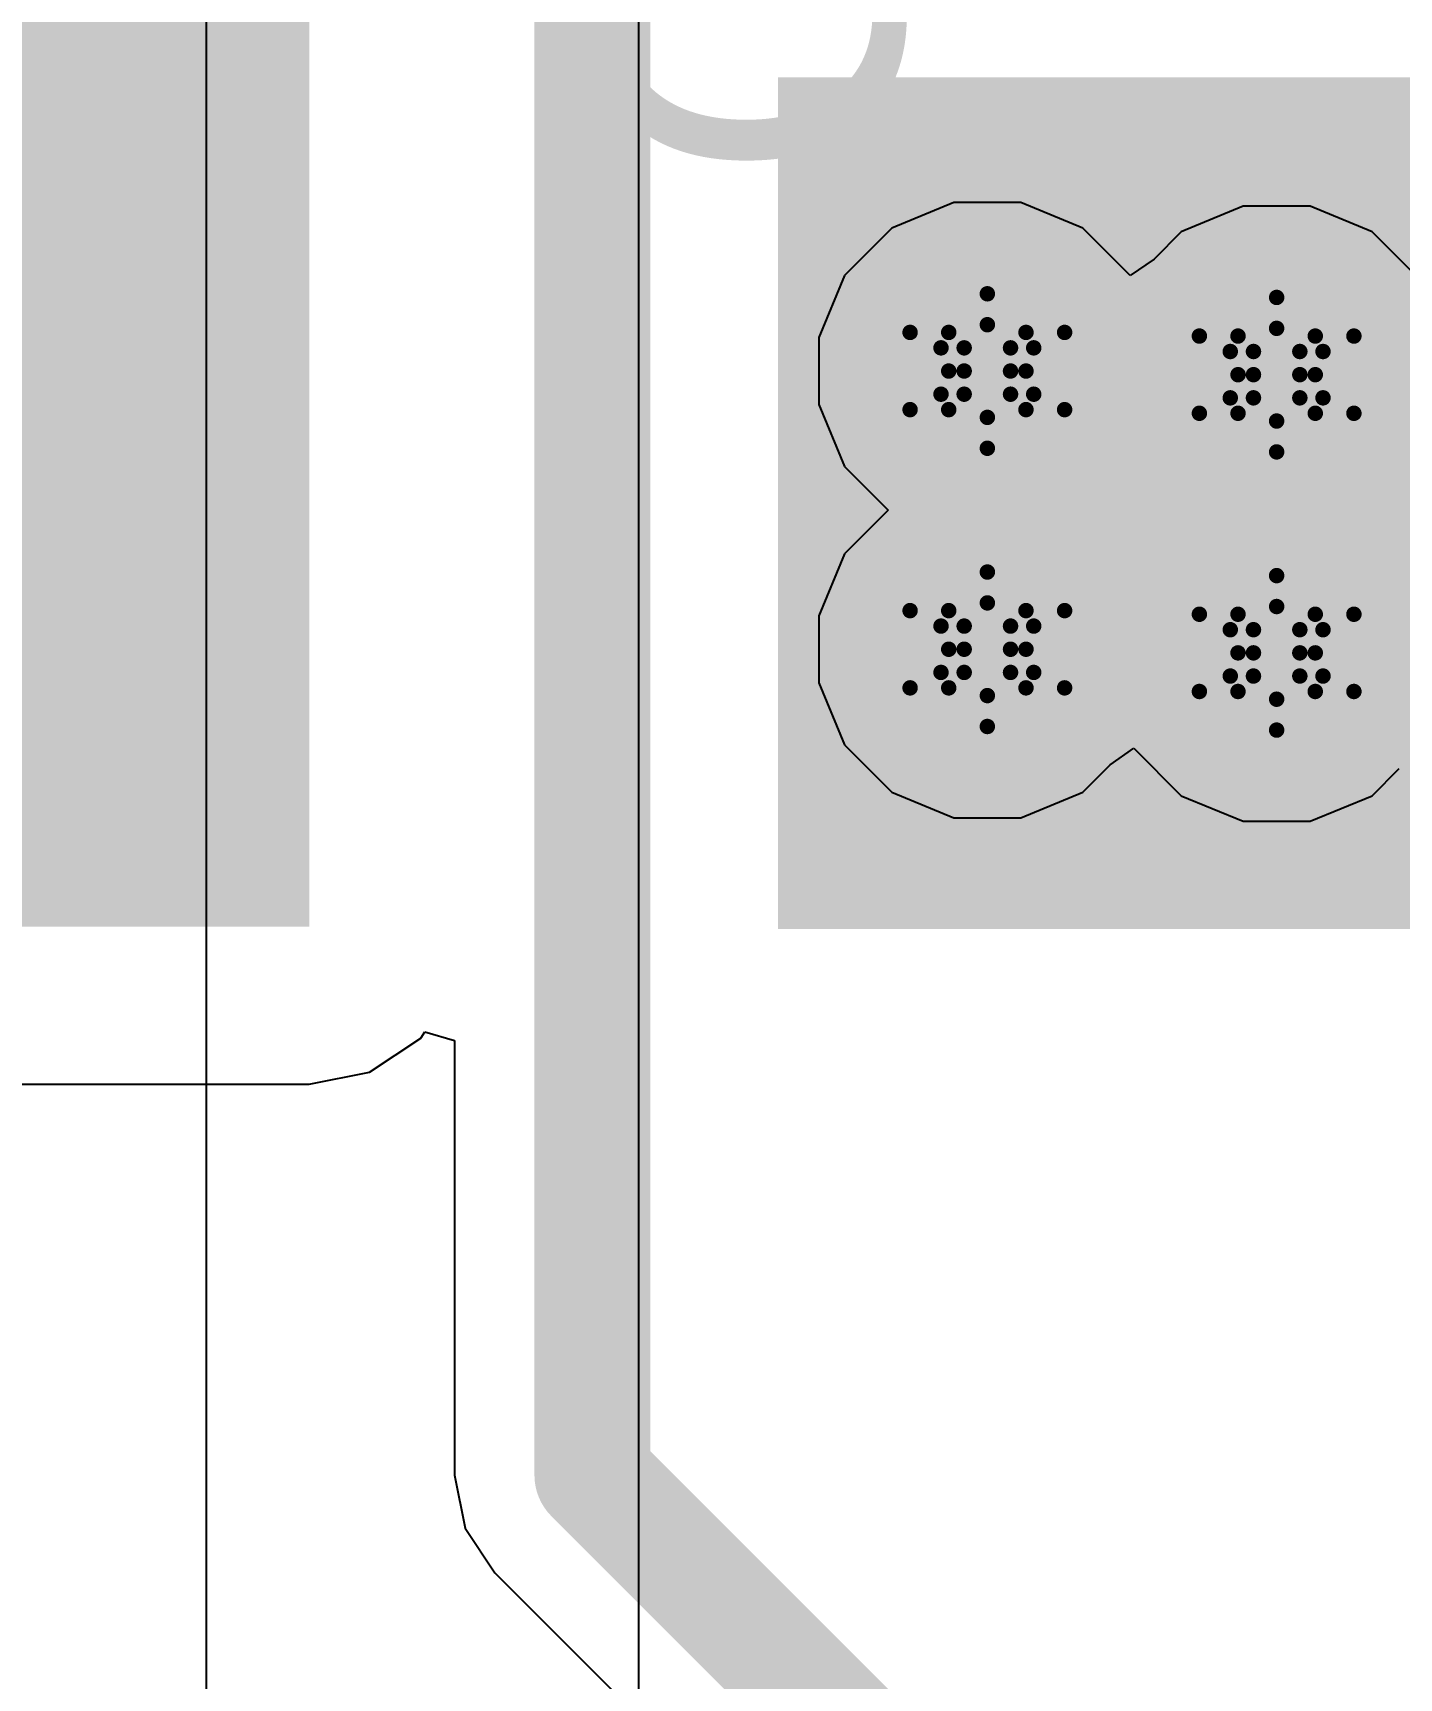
# Model space of a CAD drawing. Header units: inches. Extents: x -5 to 5328, y -4 to 5281.
# Drawn here: x 73.25 to 77.74, y 41.77 to 47.18 of the extents above; entities that cross this region are included whole.
import ezdxf

# ---------------------------------------------------------------- set-up
doc = ezdxf.new("R2010")
doc.units = ezdxf.units.IN
for name, color, linetype in [('Bottom Layer', 5, 'Continuous'), ('Bottom Solder', 6, 'Continuous'), ('Drill Drawing', 1, 'Continuous'), ('Layer 1', 16, 'Continuous'), ('Layer 2', 76, 'Continuous'), ('Top Layer', 1, 'Continuous'), ('Top Overlay', 2, 'Continuous'), ('Top Solder', 216, 'Continuous'), ('Via Holes', 16, 'Continuous')]:
    doc.layers.add(name, color=color, linetype=linetype)
doc.styles.add('Arial', font='', dxfattribs={"height": 0.2})
doc.styles.get('Arial').set_extended_font_data('Arial')

# ---------------------------------------------------------------- blocks, each defined once
blk = doc.blocks.new('MWSA1206S_6R8MT_119')
at = {"layer": 'Top Overlay'}
for points in [[(6.69, 6.28, 0.254, 0.254, 0), (-6.71, 6.28, 0.254, 0.254, 0)], [(-6.71, 6.25, 0.254, 0.254, 0), (-6.71, 3.2311, 0.254, 0.254, 0)]]:
    blk.add_lwpolyline(points, format="xyseb", dxfattribs=at)
for points in [[(-6.7735, 6.28, 0.127, 0.127, 1), (-6.6465, 6.28, 0.127, 0.127, 1)], [(-6.7735, 6.25, 0.127, 0.127, 1), (-6.6465, 6.25, 0.127, 0.127, 1)]]:
    blk.add_lwpolyline(points, format="xyseb", close=True, dxfattribs=at)

msp = doc.modelspace()

# ---------------------------------------------------------------- hatches: boundary and pattern name
at = {"layer": 'Bottom Layer'}
h = msp.add_hatch(color=5, dxfattribs=at)
edge = h.paths.add_edge_path()
edge.add_arc((76.3882, 46.0653), 0.3, 0, 360)
h = msp.add_hatch(color=5, dxfattribs=at)
edge = h.paths.add_edge_path()
edge.add_arc((77.3392, 46.0533), 0.3, 0, 360)
h = msp.add_hatch(color=5, dxfattribs=at)
edge = h.paths.add_edge_path()
edge.add_arc((76.3882, 45.1503), 0.3, 0, 360)
h = msp.add_hatch(color=5, dxfattribs=at)
edge = h.paths.add_edge_path()
edge.add_arc((77.3392, 45.1384), 0.3, 0, 360)
at = {"layer": 'Bottom Solder'}
h = msp.add_hatch(color=6, dxfattribs=at)
edge = h.paths.add_edge_path()
edge.add_arc((76.3882, 46.0653), 0.4016, 0, 360)
h = msp.add_hatch(color=6, dxfattribs=at)
edge = h.paths.add_edge_path()
edge.add_arc((77.3392, 46.0533), 0.4016, 0, 360)
h = msp.add_hatch(color=6, dxfattribs=at)
edge = h.paths.add_edge_path()
edge.add_arc((76.3882, 45.1503), 0.4016, 0, 360)
h = msp.add_hatch(color=6, dxfattribs=at)
edge = h.paths.add_edge_path()
edge.add_arc((77.3392, 45.1384), 0.4016, 0, 360)
at = {"layer": 'Layer 1'}
h = msp.add_hatch(color=16, dxfattribs=at)
edge = h.paths.add_edge_path()
edge.add_arc((76.3882, 46.0653), 0.3, 0, 360)
h = msp.add_hatch(color=16, dxfattribs=at)
edge = h.paths.add_edge_path()
edge.add_arc((77.3392, 46.0533), 0.3, 0, 360)
h = msp.add_hatch(color=16, dxfattribs=at)
edge = h.paths.add_edge_path()
edge.add_arc((76.3882, 45.1503), 0.3, 0, 360)
h = msp.add_hatch(color=16, dxfattribs=at)
edge = h.paths.add_edge_path()
edge.add_arc((77.3392, 45.1384), 0.3, 0, 360)
at = {"layer": 'Layer 2'}
h = msp.add_hatch(color=76, dxfattribs=at)
edge = h.paths.add_edge_path()
edge.add_arc((76.3882, 46.0653), 0.3, 0, 360)
h = msp.add_hatch(color=76, dxfattribs=at)
edge = h.paths.add_edge_path()
edge.add_arc((77.3392, 46.0533), 0.3, 0, 360)
h = msp.add_hatch(color=76, dxfattribs=at)
edge = h.paths.add_edge_path()
edge.add_arc((76.3882, 45.1503), 0.3, 0, 360)
h = msp.add_hatch(color=76, dxfattribs=at)
edge = h.paths.add_edge_path()
edge.add_arc((77.3392, 45.1384), 0.3, 0, 360)
at = {"layer": 'Top Layer'}
for points in [[(70.2893, 44.2378), (74.1591, 44.2378), (74.1591, 57.5456), (70.2893, 57.5456)], [(75.6995, 44.2302), (86.5822, 44.2302), (86.5822, 47.0314), (75.6995, 47.0314)]]:
    msp.add_hatch(color=1, dxfattribs=at).paths.add_polyline_path(points)
h = msp.add_hatch(color=1, dxfattribs=at)
edge = h.paths.add_edge_path()
edge.add_arc((76.3882, 46.0653), 0.3, 0, 360)
h = msp.add_hatch(color=1, dxfattribs=at)
edge = h.paths.add_edge_path()
edge.add_arc((77.3392, 46.0533), 0.3, 0, 360)
h = msp.add_hatch(color=1, dxfattribs=at)
edge = h.paths.add_edge_path()
edge.add_arc((76.3882, 45.1503), 0.3, 0, 360)
h = msp.add_hatch(color=1, dxfattribs=at)
edge = h.paths.add_edge_path()
edge.add_arc((77.3392, 45.1384), 0.3, 0, 360)
at = {"layer": 'Top Solder'}
h = msp.add_hatch(color=216, dxfattribs=at)
edge = h.paths.add_edge_path()
edge.add_arc((76.3882, 46.0653), 0.4016, 0, 360)
h = msp.add_hatch(color=216, dxfattribs=at)
edge = h.paths.add_edge_path()
edge.add_arc((77.3392, 46.0533), 0.4016, 0, 360)
h = msp.add_hatch(color=216, dxfattribs=at)
edge = h.paths.add_edge_path()
edge.add_arc((76.3882, 45.1503), 0.4016, 0, 360)
h = msp.add_hatch(color=216, dxfattribs=at)
edge = h.paths.add_edge_path()
edge.add_arc((77.3392, 45.1384), 0.4016, 0, 360)
at = {"layer": 'Via Holes'}
h = msp.add_hatch(color=7, dxfattribs=at)
edge = h.paths.add_edge_path()
edge.add_arc((76.3882, 46.0653), 0.15, 0, 360)
h = msp.add_hatch(color=7, dxfattribs=at)
edge = h.paths.add_edge_path()
edge.add_arc((77.3392, 46.0533), 0.15, 0, 360)
h = msp.add_hatch(color=7, dxfattribs=at)
edge = h.paths.add_edge_path()
edge.add_arc((76.3882, 45.1503), 0.15, 0, 360)
h = msp.add_hatch(color=7, dxfattribs=at)
edge = h.paths.add_edge_path()
edge.add_arc((77.3392, 45.1384), 0.15, 0, 360)

# ---------------------------------------------------------------- linework, layer by layer
at = {"layer": 'Bottom Layer'}
for p, q in [((76.278, 46.6193), (76.0744, 46.5349)), ((76.4984, 46.6193), (76.278, 46.6193)), ((76.702, 46.5349), (76.4984, 46.6193)), ((77.229, 46.6073), (77.0254, 46.523)), ((77.4494, 46.6073), (77.229, 46.6073)), ((77.6531, 46.523), (77.4494, 46.6073)), ((76.0744, 46.5349), (75.9185, 46.3791)), ((76.8579, 46.3791), (76.702, 46.5349)), ((77.0254, 46.523), (76.9361, 46.4336)), ((77.8089, 46.3672), (77.6531, 46.523)), ((76.9361, 46.4336), (76.8579, 46.3791)), ((75.9185, 46.3791), (75.8342, 46.1755)), ((75.8342, 46.1755), (75.8342, 45.9551)), ((75.8342, 45.9551), (75.9185, 45.7515)), ((75.9185, 45.7515), (76.0622, 45.6078)), ((76.0622, 45.6078), (75.9185, 45.4641)), ((75.9185, 45.4641), (75.8342, 45.2605)), ((75.8342, 45.2605), (75.8342, 45.0401)), ((75.8342, 45.0401), (75.9185, 44.8365)), ((75.9185, 44.8365), (76.0744, 44.6806)), ((76.7914, 44.77), (76.8696, 44.8245)), ((76.8696, 44.8245), (77.0254, 44.6687)), ((76.702, 44.6806), (76.7914, 44.77)), ((77.6531, 44.6687), (77.7424, 44.7581)), ((76.0744, 44.6806), (76.278, 44.5963)), ((76.4984, 44.5963), (76.702, 44.6806)), ((77.0254, 44.6687), (77.229, 44.5844)), ((77.4494, 44.5844), (77.6531, 44.6687)), ((76.278, 44.5963), (76.4984, 44.5963)), ((77.229, 44.5844), (77.4494, 44.5844))]:
    msp.add_line(p, q, dxfattribs=at)
at = {"layer": 'Drill Drawing'}
for points in [[(76.2612, 46.1923, 0.0508, 0.0508, 0), (76.3882, 46.3193, 0.0508, 0.0508, 0)], [(76.3882, 46.3193, 0.0508, 0.0508, 0), (76.5152, 46.1923, 0.0508, 0.0508, 0)], [(77.2122, 46.1803, 0.0508, 0.0508, 0), (77.3392, 46.3073, 0.0508, 0.0508, 0)], [(77.3392, 46.3073, 0.0508, 0.0508, 0), (77.4662, 46.1803, 0.0508, 0.0508, 0)], [(76.1342, 46.1923, 0.0508, 0.0508, 0), (76.2612, 46.0653, 0.0508, 0.0508, 0)], [(76.1342, 46.1923, 0.0508, 0.0508, 0), (76.2612, 46.1923, 0.0508, 0.0508, 0)], [(76.312, 46.1415, 0.0508, 0.0508, 0), (76.3882, 46.2177, 0.0508, 0.0508, 0)], [(76.3882, 46.2177, 0.0508, 0.0508, 0), (76.4644, 46.1415, 0.0508, 0.0508, 0)], [(76.5152, 46.1923, 0.0508, 0.0508, 0), (76.6422, 46.1923, 0.0508, 0.0508, 0)], [(76.5152, 46.0653, 0.0508, 0.0508, 0), (76.6422, 46.1923, 0.0508, 0.0508, 0)], [(77.263, 46.1295, 0.0508, 0.0508, 0), (77.3392, 46.2057, 0.0508, 0.0508, 0)], [(77.3392, 46.2057, 0.0508, 0.0508, 0), (77.4154, 46.1295, 0.0508, 0.0508, 0)], [(76.2358, 46.1415, 0.0508, 0.0508, 0), (76.312, 46.0653, 0.0508, 0.0508, 0)], [(76.2358, 46.1415, 0.0508, 0.0508, 0), (76.312, 46.1415, 0.0508, 0.0508, 0)], [(76.4644, 46.1415, 0.0508, 0.0508, 0), (76.5406, 46.1415, 0.0508, 0.0508, 0)], [(76.4644, 46.0653, 0.0508, 0.0508, 0), (76.5406, 46.1415, 0.0508, 0.0508, 0)], [(77.0852, 46.1803, 0.0508, 0.0508, 0), (77.2122, 46.0533, 0.0508, 0.0508, 0)], [(77.0852, 46.1803, 0.0508, 0.0508, 0), (77.2122, 46.1803, 0.0508, 0.0508, 0)], [(77.1868, 46.1295, 0.0508, 0.0508, 0), (77.263, 46.0533, 0.0508, 0.0508, 0)], [(77.1868, 46.1295, 0.0508, 0.0508, 0), (77.263, 46.1295, 0.0508, 0.0508, 0)], [(77.4154, 46.1295, 0.0508, 0.0508, 0), (77.4916, 46.1295, 0.0508, 0.0508, 0)], [(77.4154, 46.0533, 0.0508, 0.0508, 0), (77.4916, 46.1295, 0.0508, 0.0508, 0)], [(77.4662, 46.1803, 0.0508, 0.0508, 0), (77.5932, 46.1803, 0.0508, 0.0508, 0)], [(77.4662, 46.0533, 0.0508, 0.0508, 0), (77.5932, 46.1803, 0.0508, 0.0508, 0)], [(76.1342, 45.9383, 0.0508, 0.0508, 0), (76.2612, 46.0653, 0.0508, 0.0508, 0)], [(76.2358, 45.9891, 0.0508, 0.0508, 0), (76.312, 46.0653, 0.0508, 0.0508, 0)], [(76.4644, 46.0653, 0.0508, 0.0508, 0), (76.5406, 45.9891, 0.0508, 0.0508, 0)], [(76.5152, 46.0653, 0.0508, 0.0508, 0), (76.6422, 45.9383, 0.0508, 0.0508, 0)], [(77.0852, 45.9263, 0.0508, 0.0508, 0), (77.2122, 46.0533, 0.0508, 0.0508, 0)], [(77.1868, 45.9771, 0.0508, 0.0508, 0), (77.263, 46.0533, 0.0508, 0.0508, 0)], [(77.4154, 46.0533, 0.0508, 0.0508, 0), (77.4916, 45.9771, 0.0508, 0.0508, 0)], [(77.4662, 46.0533, 0.0508, 0.0508, 0), (77.5932, 45.9263, 0.0508, 0.0508, 0)], [(76.2358, 45.9891, 0.0508, 0.0508, 0), (76.312, 45.9891, 0.0508, 0.0508, 0)], [(76.312, 45.9891, 0.0508, 0.0508, 0), (76.3882, 45.9129, 0.0508, 0.0508, 0)], [(76.3882, 45.9129, 0.0508, 0.0508, 0), (76.4644, 45.9891, 0.0508, 0.0508, 0)], [(76.4644, 45.9891, 0.0508, 0.0508, 0), (76.5406, 45.9891, 0.0508, 0.0508, 0)], [(77.1868, 45.9771, 0.0508, 0.0508, 0), (77.263, 45.9771, 0.0508, 0.0508, 0)], [(77.263, 45.9771, 0.0508, 0.0508, 0), (77.3392, 45.9009, 0.0508, 0.0508, 0)], [(77.3392, 45.9009, 0.0508, 0.0508, 0), (77.4154, 45.9771, 0.0508, 0.0508, 0)], [(77.4154, 45.9771, 0.0508, 0.0508, 0), (77.4916, 45.9771, 0.0508, 0.0508, 0)], [(76.1342, 45.9383, 0.0508, 0.0508, 0), (76.2612, 45.9383, 0.0508, 0.0508, 0)], [(76.2612, 45.9383, 0.0508, 0.0508, 0), (76.3882, 45.8113, 0.0508, 0.0508, 0)], [(76.3882, 45.8113, 0.0508, 0.0508, 0), (76.5152, 45.9383, 0.0508, 0.0508, 0)], [(76.5152, 45.9383, 0.0508, 0.0508, 0), (76.6422, 45.9383, 0.0508, 0.0508, 0)], [(77.0852, 45.9263, 0.0508, 0.0508, 0), (77.2122, 45.9263, 0.0508, 0.0508, 0)], [(77.2122, 45.9263, 0.0508, 0.0508, 0), (77.3392, 45.7993, 0.0508, 0.0508, 0)], [(77.3392, 45.7993, 0.0508, 0.0508, 0), (77.4662, 45.9263, 0.0508, 0.0508, 0)], [(77.4662, 45.9263, 0.0508, 0.0508, 0), (77.5932, 45.9263, 0.0508, 0.0508, 0)], [(76.2612, 45.2773, 0.0508, 0.0508, 0), (76.3882, 45.4043, 0.0508, 0.0508, 0)], [(76.3882, 45.4043, 0.0508, 0.0508, 0), (76.5152, 45.2773, 0.0508, 0.0508, 0)], [(77.2122, 45.2654, 0.0508, 0.0508, 0), (77.3392, 45.3924, 0.0508, 0.0508, 0)], [(77.3392, 45.3924, 0.0508, 0.0508, 0), (77.4662, 45.2654, 0.0508, 0.0508, 0)], [(76.1342, 45.2773, 0.0508, 0.0508, 0), (76.2612, 45.1503, 0.0508, 0.0508, 0)], [(76.1342, 45.2773, 0.0508, 0.0508, 0), (76.2612, 45.2773, 0.0508, 0.0508, 0)], [(76.312, 45.2265, 0.0508, 0.0508, 0), (76.3882, 45.3027, 0.0508, 0.0508, 0)], [(76.3882, 45.3027, 0.0508, 0.0508, 0), (76.4644, 45.2265, 0.0508, 0.0508, 0)], [(76.5152, 45.2773, 0.0508, 0.0508, 0), (76.6422, 45.2773, 0.0508, 0.0508, 0)], [(76.5152, 45.1503, 0.0508, 0.0508, 0), (76.6422, 45.2773, 0.0508, 0.0508, 0)], [(77.0852, 45.2654, 0.0508, 0.0508, 0), (77.2122, 45.1384, 0.0508, 0.0508, 0)], [(77.0852, 45.2654, 0.0508, 0.0508, 0), (77.2122, 45.2654, 0.0508, 0.0508, 0)], [(77.263, 45.2146, 0.0508, 0.0508, 0), (77.3392, 45.2908, 0.0508, 0.0508, 0)], [(77.3392, 45.2908, 0.0508, 0.0508, 0), (77.4154, 45.2146, 0.0508, 0.0508, 0)], [(77.4662, 45.2654, 0.0508, 0.0508, 0), (77.5932, 45.2654, 0.0508, 0.0508, 0)], [(77.4662, 45.1384, 0.0508, 0.0508, 0), (77.5932, 45.2654, 0.0508, 0.0508, 0)], [(76.2358, 45.2265, 0.0508, 0.0508, 0), (76.312, 45.1503, 0.0508, 0.0508, 0)], [(76.2358, 45.2265, 0.0508, 0.0508, 0), (76.312, 45.2265, 0.0508, 0.0508, 0)], [(76.4644, 45.2265, 0.0508, 0.0508, 0), (76.5406, 45.2265, 0.0508, 0.0508, 0)], [(76.4644, 45.1503, 0.0508, 0.0508, 0), (76.5406, 45.2265, 0.0508, 0.0508, 0)], [(77.1868, 45.2146, 0.0508, 0.0508, 0), (77.263, 45.1384, 0.0508, 0.0508, 0)], [(77.1868, 45.2146, 0.0508, 0.0508, 0), (77.263, 45.2146, 0.0508, 0.0508, 0)], [(77.4154, 45.2146, 0.0508, 0.0508, 0), (77.4916, 45.2146, 0.0508, 0.0508, 0)], [(77.4154, 45.1384, 0.0508, 0.0508, 0), (77.4916, 45.2146, 0.0508, 0.0508, 0)], [(76.1342, 45.0233, 0.0508, 0.0508, 0), (76.2612, 45.1503, 0.0508, 0.0508, 0)], [(76.2358, 45.0741, 0.0508, 0.0508, 0), (76.312, 45.1503, 0.0508, 0.0508, 0)], [(76.4644, 45.1503, 0.0508, 0.0508, 0), (76.5406, 45.0741, 0.0508, 0.0508, 0)], [(76.5152, 45.1503, 0.0508, 0.0508, 0), (76.6422, 45.0233, 0.0508, 0.0508, 0)], [(77.0852, 45.0114, 0.0508, 0.0508, 0), (77.2122, 45.1384, 0.0508, 0.0508, 0)], [(77.1868, 45.0622, 0.0508, 0.0508, 0), (77.263, 45.1384, 0.0508, 0.0508, 0)], [(77.4154, 45.1384, 0.0508, 0.0508, 0), (77.4916, 45.0622, 0.0508, 0.0508, 0)], [(77.4662, 45.1384, 0.0508, 0.0508, 0), (77.5932, 45.0114, 0.0508, 0.0508, 0)], [(76.2358, 45.0741, 0.0508, 0.0508, 0), (76.312, 45.0741, 0.0508, 0.0508, 0)], [(76.312, 45.0741, 0.0508, 0.0508, 0), (76.3882, 44.9979, 0.0508, 0.0508, 0)], [(76.3882, 44.9979, 0.0508, 0.0508, 0), (76.4644, 45.0741, 0.0508, 0.0508, 0)], [(76.4644, 45.0741, 0.0508, 0.0508, 0), (76.5406, 45.0741, 0.0508, 0.0508, 0)], [(77.1868, 45.0622, 0.0508, 0.0508, 0), (77.263, 45.0622, 0.0508, 0.0508, 0)], [(77.263, 45.0622, 0.0508, 0.0508, 0), (77.3392, 44.986, 0.0508, 0.0508, 0)], [(77.3392, 44.986, 0.0508, 0.0508, 0), (77.4154, 45.0622, 0.0508, 0.0508, 0)], [(77.4154, 45.0622, 0.0508, 0.0508, 0), (77.4916, 45.0622, 0.0508, 0.0508, 0)], [(76.1342, 45.0233, 0.0508, 0.0508, 0), (76.2612, 45.0233, 0.0508, 0.0508, 0)], [(76.2612, 45.0233, 0.0508, 0.0508, 0), (76.3882, 44.8963, 0.0508, 0.0508, 0)], [(76.3882, 44.8963, 0.0508, 0.0508, 0), (76.5152, 45.0233, 0.0508, 0.0508, 0)], [(76.5152, 45.0233, 0.0508, 0.0508, 0), (76.6422, 45.0233, 0.0508, 0.0508, 0)], [(77.0852, 45.0114, 0.0508, 0.0508, 0), (77.2122, 45.0114, 0.0508, 0.0508, 0)], [(77.2122, 45.0114, 0.0508, 0.0508, 0), (77.3392, 44.8844, 0.0508, 0.0508, 0)], [(77.3392, 44.8844, 0.0508, 0.0508, 0), (77.4662, 45.0114, 0.0508, 0.0508, 0)], [(77.4662, 45.0114, 0.0508, 0.0508, 0), (77.5932, 45.0114, 0.0508, 0.0508, 0)]]:
    msp.add_lwpolyline(points, format="xyseb", dxfattribs=at)
for points in [[(76.3755, 46.3193, 0.0254, 0.0254, 1), (76.4009, 46.3193, 0.0254, 0.0254, 1)], [(76.3755, 46.3193, 0.0254, 0.0254, 1), (76.4009, 46.3193, 0.0254, 0.0254, 1)], [(77.3265, 46.3073, 0.0254, 0.0254, 1), (77.3519, 46.3073, 0.0254, 0.0254, 1)], [(77.3265, 46.3073, 0.0254, 0.0254, 1), (77.3519, 46.3073, 0.0254, 0.0254, 1)], [(76.1215, 46.1923, 0.0254, 0.0254, 1), (76.1469, 46.1923, 0.0254, 0.0254, 1)], [(76.1215, 46.1923, 0.0254, 0.0254, 1), (76.1469, 46.1923, 0.0254, 0.0254, 1)], [(76.2485, 46.1923, 0.0254, 0.0254, 1), (76.2739, 46.1923, 0.0254, 0.0254, 1)], [(76.2485, 46.1923, 0.0254, 0.0254, 1), (76.2739, 46.1923, 0.0254, 0.0254, 1)], [(76.3755, 46.2177, 0.0254, 0.0254, 1), (76.4009, 46.2177, 0.0254, 0.0254, 1)], [(76.3755, 46.2177, 0.0254, 0.0254, 1), (76.4009, 46.2177, 0.0254, 0.0254, 1)], [(76.5025, 46.1923, 0.0254, 0.0254, 1), (76.5279, 46.1923, 0.0254, 0.0254, 1)], [(76.5025, 46.1923, 0.0254, 0.0254, 1), (76.5279, 46.1923, 0.0254, 0.0254, 1)], [(76.6295, 46.1923, 0.0254, 0.0254, 1), (76.6549, 46.1923, 0.0254, 0.0254, 1)], [(76.6295, 46.1923, 0.0254, 0.0254, 1), (76.6549, 46.1923, 0.0254, 0.0254, 1)], [(77.3265, 46.2057, 0.0254, 0.0254, 1), (77.3519, 46.2057, 0.0254, 0.0254, 1)], [(77.3265, 46.2057, 0.0254, 0.0254, 1), (77.3519, 46.2057, 0.0254, 0.0254, 1)], [(76.2231, 46.1415, 0.0254, 0.0254, 1), (76.2485, 46.1415, 0.0254, 0.0254, 1)], [(76.2231, 46.1415, 0.0254, 0.0254, 1), (76.2485, 46.1415, 0.0254, 0.0254, 1)], [(76.2993, 46.1415, 0.0254, 0.0254, 1), (76.3247, 46.1415, 0.0254, 0.0254, 1)], [(76.2993, 46.1415, 0.0254, 0.0254, 1), (76.3247, 46.1415, 0.0254, 0.0254, 1)], [(76.4517, 46.1415, 0.0254, 0.0254, 1), (76.4771, 46.1415, 0.0254, 0.0254, 1)], [(76.4517, 46.1415, 0.0254, 0.0254, 1), (76.4771, 46.1415, 0.0254, 0.0254, 1)], [(76.5279, 46.1415, 0.0254, 0.0254, 1), (76.5533, 46.1415, 0.0254, 0.0254, 1)], [(76.5279, 46.1415, 0.0254, 0.0254, 1), (76.5533, 46.1415, 0.0254, 0.0254, 1)], [(77.0725, 46.1803, 0.0254, 0.0254, 1), (77.0979, 46.1803, 0.0254, 0.0254, 1)], [(77.0725, 46.1803, 0.0254, 0.0254, 1), (77.0979, 46.1803, 0.0254, 0.0254, 1)], [(77.1741, 46.1295, 0.0254, 0.0254, 1), (77.1995, 46.1295, 0.0254, 0.0254, 1)], [(77.1741, 46.1295, 0.0254, 0.0254, 1), (77.1995, 46.1295, 0.0254, 0.0254, 1)], [(77.1995, 46.1803, 0.0254, 0.0254, 1), (77.2249, 46.1803, 0.0254, 0.0254, 1)], [(77.1995, 46.1803, 0.0254, 0.0254, 1), (77.2249, 46.1803, 0.0254, 0.0254, 1)], [(77.2503, 46.1295, 0.0254, 0.0254, 1), (77.2757, 46.1295, 0.0254, 0.0254, 1)], [(77.2503, 46.1295, 0.0254, 0.0254, 1), (77.2757, 46.1295, 0.0254, 0.0254, 1)], [(77.4027, 46.1295, 0.0254, 0.0254, 1), (77.4281, 46.1295, 0.0254, 0.0254, 1)], [(77.4027, 46.1295, 0.0254, 0.0254, 1), (77.4281, 46.1295, 0.0254, 0.0254, 1)], [(77.4535, 46.1803, 0.0254, 0.0254, 1), (77.4789, 46.1803, 0.0254, 0.0254, 1)], [(77.4535, 46.1803, 0.0254, 0.0254, 1), (77.4789, 46.1803, 0.0254, 0.0254, 1)], [(77.4789, 46.1295, 0.0254, 0.0254, 1), (77.5043, 46.1295, 0.0254, 0.0254, 1)], [(77.4789, 46.1295, 0.0254, 0.0254, 1), (77.5043, 46.1295, 0.0254, 0.0254, 1)], [(77.5805, 46.1803, 0.0254, 0.0254, 1), (77.6059, 46.1803, 0.0254, 0.0254, 1)], [(77.5805, 46.1803, 0.0254, 0.0254, 1), (77.6059, 46.1803, 0.0254, 0.0254, 1)], [(76.2485, 46.0653, 0.0254, 0.0254, 1), (76.2739, 46.0653, 0.0254, 0.0254, 1)], [(76.2485, 46.0653, 0.0254, 0.0254, 1), (76.2739, 46.0653, 0.0254, 0.0254, 1)], [(76.2993, 46.0653, 0.0254, 0.0254, 1), (76.3247, 46.0653, 0.0254, 0.0254, 1)], [(76.2993, 46.0653, 0.0254, 0.0254, 1), (76.3247, 46.0653, 0.0254, 0.0254, 1)], [(76.4517, 46.0653, 0.0254, 0.0254, 1), (76.4771, 46.0653, 0.0254, 0.0254, 1)], [(76.4517, 46.0653, 0.0254, 0.0254, 1), (76.4771, 46.0653, 0.0254, 0.0254, 1)], [(76.5025, 46.0653, 0.0254, 0.0254, 1), (76.5279, 46.0653, 0.0254, 0.0254, 1)], [(76.5025, 46.0653, 0.0254, 0.0254, 1), (76.5279, 46.0653, 0.0254, 0.0254, 1)], [(77.1995, 46.0533, 0.0254, 0.0254, 1), (77.2249, 46.0533, 0.0254, 0.0254, 1)], [(77.1995, 46.0533, 0.0254, 0.0254, 1), (77.2249, 46.0533, 0.0254, 0.0254, 1)], [(77.2503, 46.0533, 0.0254, 0.0254, 1), (77.2757, 46.0533, 0.0254, 0.0254, 1)], [(77.2503, 46.0533, 0.0254, 0.0254, 1), (77.2757, 46.0533, 0.0254, 0.0254, 1)], [(77.4027, 46.0533, 0.0254, 0.0254, 1), (77.4281, 46.0533, 0.0254, 0.0254, 1)], [(77.4027, 46.0533, 0.0254, 0.0254, 1), (77.4281, 46.0533, 0.0254, 0.0254, 1)], [(77.4535, 46.0533, 0.0254, 0.0254, 1), (77.4789, 46.0533, 0.0254, 0.0254, 1)], [(77.4535, 46.0533, 0.0254, 0.0254, 1), (77.4789, 46.0533, 0.0254, 0.0254, 1)], [(76.2231, 45.9891, 0.0254, 0.0254, 1), (76.2485, 45.9891, 0.0254, 0.0254, 1)], [(76.2231, 45.9891, 0.0254, 0.0254, 1), (76.2485, 45.9891, 0.0254, 0.0254, 1)], [(76.2993, 45.9891, 0.0254, 0.0254, 1), (76.3247, 45.9891, 0.0254, 0.0254, 1)], [(76.2993, 45.9891, 0.0254, 0.0254, 1), (76.3247, 45.9891, 0.0254, 0.0254, 1)], [(76.4517, 45.9891, 0.0254, 0.0254, 1), (76.4771, 45.9891, 0.0254, 0.0254, 1)], [(76.4517, 45.9891, 0.0254, 0.0254, 1), (76.4771, 45.9891, 0.0254, 0.0254, 1)], [(76.5279, 45.9891, 0.0254, 0.0254, 1), (76.5533, 45.9891, 0.0254, 0.0254, 1)], [(76.5279, 45.9891, 0.0254, 0.0254, 1), (76.5533, 45.9891, 0.0254, 0.0254, 1)], [(77.1741, 45.9771, 0.0254, 0.0254, 1), (77.1995, 45.9771, 0.0254, 0.0254, 1)], [(77.1741, 45.9771, 0.0254, 0.0254, 1), (77.1995, 45.9771, 0.0254, 0.0254, 1)], [(77.2503, 45.9771, 0.0254, 0.0254, 1), (77.2757, 45.9771, 0.0254, 0.0254, 1)], [(77.2503, 45.9771, 0.0254, 0.0254, 1), (77.2757, 45.9771, 0.0254, 0.0254, 1)], [(77.4027, 45.9771, 0.0254, 0.0254, 1), (77.4281, 45.9771, 0.0254, 0.0254, 1)], [(77.4027, 45.9771, 0.0254, 0.0254, 1), (77.4281, 45.9771, 0.0254, 0.0254, 1)], [(77.4789, 45.9771, 0.0254, 0.0254, 1), (77.5043, 45.9771, 0.0254, 0.0254, 1)], [(77.4789, 45.9771, 0.0254, 0.0254, 1), (77.5043, 45.9771, 0.0254, 0.0254, 1)], [(76.1215, 45.9383, 0.0254, 0.0254, 1), (76.1469, 45.9383, 0.0254, 0.0254, 1)], [(76.1215, 45.9383, 0.0254, 0.0254, 1), (76.1469, 45.9383, 0.0254, 0.0254, 1)], [(76.2485, 45.9383, 0.0254, 0.0254, 1), (76.2739, 45.9383, 0.0254, 0.0254, 1)], [(76.2485, 45.9383, 0.0254, 0.0254, 1), (76.2739, 45.9383, 0.0254, 0.0254, 1)], [(76.3755, 45.9129, 0.0254, 0.0254, 1), (76.4009, 45.9129, 0.0254, 0.0254, 1)], [(76.3755, 45.9129, 0.0254, 0.0254, 1), (76.4009, 45.9129, 0.0254, 0.0254, 1)], [(76.5025, 45.9383, 0.0254, 0.0254, 1), (76.5279, 45.9383, 0.0254, 0.0254, 1)], [(76.5025, 45.9383, 0.0254, 0.0254, 1), (76.5279, 45.9383, 0.0254, 0.0254, 1)], [(76.6295, 45.9383, 0.0254, 0.0254, 1), (76.6549, 45.9383, 0.0254, 0.0254, 1)], [(76.6295, 45.9383, 0.0254, 0.0254, 1), (76.6549, 45.9383, 0.0254, 0.0254, 1)], [(77.0725, 45.9263, 0.0254, 0.0254, 1), (77.0979, 45.9263, 0.0254, 0.0254, 1)], [(77.0725, 45.9263, 0.0254, 0.0254, 1), (77.0979, 45.9263, 0.0254, 0.0254, 1)], [(77.1995, 45.9263, 0.0254, 0.0254, 1), (77.2249, 45.9263, 0.0254, 0.0254, 1)], [(77.1995, 45.9263, 0.0254, 0.0254, 1), (77.2249, 45.9263, 0.0254, 0.0254, 1)], [(77.4535, 45.9263, 0.0254, 0.0254, 1), (77.4789, 45.9263, 0.0254, 0.0254, 1)], [(77.4535, 45.9263, 0.0254, 0.0254, 1), (77.4789, 45.9263, 0.0254, 0.0254, 1)], [(77.5805, 45.9263, 0.0254, 0.0254, 1), (77.6059, 45.9263, 0.0254, 0.0254, 1)], [(77.5805, 45.9263, 0.0254, 0.0254, 1), (77.6059, 45.9263, 0.0254, 0.0254, 1)], [(77.3265, 45.9009, 0.0254, 0.0254, 1), (77.3519, 45.9009, 0.0254, 0.0254, 1)], [(77.3265, 45.9009, 0.0254, 0.0254, 1), (77.3519, 45.9009, 0.0254, 0.0254, 1)], [(76.3755, 45.8113, 0.0254, 0.0254, 1), (76.4009, 45.8113, 0.0254, 0.0254, 1)], [(76.3755, 45.8113, 0.0254, 0.0254, 1), (76.4009, 45.8113, 0.0254, 0.0254, 1)], [(77.3265, 45.7993, 0.0254, 0.0254, 1), (77.3519, 45.7993, 0.0254, 0.0254, 1)], [(77.3265, 45.7993, 0.0254, 0.0254, 1), (77.3519, 45.7993, 0.0254, 0.0254, 1)], [(76.3755, 45.4043, 0.0254, 0.0254, 1), (76.4009, 45.4043, 0.0254, 0.0254, 1)], [(76.3755, 45.4043, 0.0254, 0.0254, 1), (76.4009, 45.4043, 0.0254, 0.0254, 1)], [(77.3265, 45.3924, 0.0254, 0.0254, 1), (77.3519, 45.3924, 0.0254, 0.0254, 1)], [(77.3265, 45.3924, 0.0254, 0.0254, 1), (77.3519, 45.3924, 0.0254, 0.0254, 1)], [(76.1215, 45.2773, 0.0254, 0.0254, 1), (76.1469, 45.2773, 0.0254, 0.0254, 1)], [(76.1215, 45.2773, 0.0254, 0.0254, 1), (76.1469, 45.2773, 0.0254, 0.0254, 1)], [(76.2485, 45.2773, 0.0254, 0.0254, 1), (76.2739, 45.2773, 0.0254, 0.0254, 1)], [(76.2485, 45.2773, 0.0254, 0.0254, 1), (76.2739, 45.2773, 0.0254, 0.0254, 1)], [(76.3755, 45.3027, 0.0254, 0.0254, 1), (76.4009, 45.3027, 0.0254, 0.0254, 1)], [(76.3755, 45.3027, 0.0254, 0.0254, 1), (76.4009, 45.3027, 0.0254, 0.0254, 1)], [(76.5025, 45.2773, 0.0254, 0.0254, 1), (76.5279, 45.2773, 0.0254, 0.0254, 1)], [(76.5025, 45.2773, 0.0254, 0.0254, 1), (76.5279, 45.2773, 0.0254, 0.0254, 1)], [(76.6295, 45.2773, 0.0254, 0.0254, 1), (76.6549, 45.2773, 0.0254, 0.0254, 1)], [(76.6295, 45.2773, 0.0254, 0.0254, 1), (76.6549, 45.2773, 0.0254, 0.0254, 1)], [(77.0725, 45.2654, 0.0254, 0.0254, 1), (77.0979, 45.2654, 0.0254, 0.0254, 1)], [(77.0725, 45.2654, 0.0254, 0.0254, 1), (77.0979, 45.2654, 0.0254, 0.0254, 1)], [(77.1995, 45.2654, 0.0254, 0.0254, 1), (77.2249, 45.2654, 0.0254, 0.0254, 1)], [(77.1995, 45.2654, 0.0254, 0.0254, 1), (77.2249, 45.2654, 0.0254, 0.0254, 1)], [(77.3265, 45.2908, 0.0254, 0.0254, 1), (77.3519, 45.2908, 0.0254, 0.0254, 1)], [(77.3265, 45.2908, 0.0254, 0.0254, 1), (77.3519, 45.2908, 0.0254, 0.0254, 1)], [(77.4535, 45.2654, 0.0254, 0.0254, 1), (77.4789, 45.2654, 0.0254, 0.0254, 1)], [(77.4535, 45.2654, 0.0254, 0.0254, 1), (77.4789, 45.2654, 0.0254, 0.0254, 1)], [(77.5805, 45.2654, 0.0254, 0.0254, 1), (77.6059, 45.2654, 0.0254, 0.0254, 1)], [(77.5805, 45.2654, 0.0254, 0.0254, 1), (77.6059, 45.2654, 0.0254, 0.0254, 1)], [(76.2231, 45.2265, 0.0254, 0.0254, 1), (76.2485, 45.2265, 0.0254, 0.0254, 1)], [(76.2231, 45.2265, 0.0254, 0.0254, 1), (76.2485, 45.2265, 0.0254, 0.0254, 1)], [(76.2993, 45.2265, 0.0254, 0.0254, 1), (76.3247, 45.2265, 0.0254, 0.0254, 1)], [(76.2993, 45.2265, 0.0254, 0.0254, 1), (76.3247, 45.2265, 0.0254, 0.0254, 1)], [(76.4517, 45.2265, 0.0254, 0.0254, 1), (76.4771, 45.2265, 0.0254, 0.0254, 1)], [(76.4517, 45.2265, 0.0254, 0.0254, 1), (76.4771, 45.2265, 0.0254, 0.0254, 1)], [(76.5279, 45.2265, 0.0254, 0.0254, 1), (76.5533, 45.2265, 0.0254, 0.0254, 1)], [(76.5279, 45.2265, 0.0254, 0.0254, 1), (76.5533, 45.2265, 0.0254, 0.0254, 1)], [(77.1741, 45.2146, 0.0254, 0.0254, 1), (77.1995, 45.2146, 0.0254, 0.0254, 1)], [(77.1741, 45.2146, 0.0254, 0.0254, 1), (77.1995, 45.2146, 0.0254, 0.0254, 1)], [(77.2503, 45.2146, 0.0254, 0.0254, 1), (77.2757, 45.2146, 0.0254, 0.0254, 1)], [(77.2503, 45.2146, 0.0254, 0.0254, 1), (77.2757, 45.2146, 0.0254, 0.0254, 1)], [(77.4027, 45.2146, 0.0254, 0.0254, 1), (77.4281, 45.2146, 0.0254, 0.0254, 1)], [(77.4027, 45.2146, 0.0254, 0.0254, 1), (77.4281, 45.2146, 0.0254, 0.0254, 1)], [(77.4789, 45.2146, 0.0254, 0.0254, 1), (77.5043, 45.2146, 0.0254, 0.0254, 1)], [(77.4789, 45.2146, 0.0254, 0.0254, 1), (77.5043, 45.2146, 0.0254, 0.0254, 1)], [(76.2485, 45.1503, 0.0254, 0.0254, 1), (76.2739, 45.1503, 0.0254, 0.0254, 1)], [(76.2485, 45.1503, 0.0254, 0.0254, 1), (76.2739, 45.1503, 0.0254, 0.0254, 1)], [(76.2993, 45.1503, 0.0254, 0.0254, 1), (76.3247, 45.1503, 0.0254, 0.0254, 1)], [(76.2993, 45.1503, 0.0254, 0.0254, 1), (76.3247, 45.1503, 0.0254, 0.0254, 1)], [(76.4517, 45.1503, 0.0254, 0.0254, 1), (76.4771, 45.1503, 0.0254, 0.0254, 1)], [(76.4517, 45.1503, 0.0254, 0.0254, 1), (76.4771, 45.1503, 0.0254, 0.0254, 1)], [(76.5025, 45.1503, 0.0254, 0.0254, 1), (76.5279, 45.1503, 0.0254, 0.0254, 1)], [(76.5025, 45.1503, 0.0254, 0.0254, 1), (76.5279, 45.1503, 0.0254, 0.0254, 1)], [(77.1995, 45.1384, 0.0254, 0.0254, 1), (77.2249, 45.1384, 0.0254, 0.0254, 1)], [(77.1995, 45.1384, 0.0254, 0.0254, 1), (77.2249, 45.1384, 0.0254, 0.0254, 1)], [(77.2503, 45.1384, 0.0254, 0.0254, 1), (77.2757, 45.1384, 0.0254, 0.0254, 1)], [(77.2503, 45.1384, 0.0254, 0.0254, 1), (77.2757, 45.1384, 0.0254, 0.0254, 1)], [(77.4027, 45.1384, 0.0254, 0.0254, 1), (77.4281, 45.1384, 0.0254, 0.0254, 1)], [(77.4027, 45.1384, 0.0254, 0.0254, 1), (77.4281, 45.1384, 0.0254, 0.0254, 1)], [(77.4535, 45.1384, 0.0254, 0.0254, 1), (77.4789, 45.1384, 0.0254, 0.0254, 1)], [(77.4535, 45.1384, 0.0254, 0.0254, 1), (77.4789, 45.1384, 0.0254, 0.0254, 1)], [(76.2231, 45.0741, 0.0254, 0.0254, 1), (76.2485, 45.0741, 0.0254, 0.0254, 1)], [(76.2231, 45.0741, 0.0254, 0.0254, 1), (76.2485, 45.0741, 0.0254, 0.0254, 1)], [(76.2993, 45.0741, 0.0254, 0.0254, 1), (76.3247, 45.0741, 0.0254, 0.0254, 1)], [(76.2993, 45.0741, 0.0254, 0.0254, 1), (76.3247, 45.0741, 0.0254, 0.0254, 1)], [(76.4517, 45.0741, 0.0254, 0.0254, 1), (76.4771, 45.0741, 0.0254, 0.0254, 1)], [(76.4517, 45.0741, 0.0254, 0.0254, 1), (76.4771, 45.0741, 0.0254, 0.0254, 1)], [(76.5279, 45.0741, 0.0254, 0.0254, 1), (76.5533, 45.0741, 0.0254, 0.0254, 1)], [(76.5279, 45.0741, 0.0254, 0.0254, 1), (76.5533, 45.0741, 0.0254, 0.0254, 1)], [(77.1741, 45.0622, 0.0254, 0.0254, 1), (77.1995, 45.0622, 0.0254, 0.0254, 1)], [(77.1741, 45.0622, 0.0254, 0.0254, 1), (77.1995, 45.0622, 0.0254, 0.0254, 1)], [(77.2503, 45.0622, 0.0254, 0.0254, 1), (77.2757, 45.0622, 0.0254, 0.0254, 1)], [(77.2503, 45.0622, 0.0254, 0.0254, 1), (77.2757, 45.0622, 0.0254, 0.0254, 1)], [(77.4027, 45.0622, 0.0254, 0.0254, 1), (77.4281, 45.0622, 0.0254, 0.0254, 1)], [(77.4027, 45.0622, 0.0254, 0.0254, 1), (77.4281, 45.0622, 0.0254, 0.0254, 1)], [(77.4789, 45.0622, 0.0254, 0.0254, 1), (77.5043, 45.0622, 0.0254, 0.0254, 1)], [(77.4789, 45.0622, 0.0254, 0.0254, 1), (77.5043, 45.0622, 0.0254, 0.0254, 1)], [(76.1215, 45.0233, 0.0254, 0.0254, 1), (76.1469, 45.0233, 0.0254, 0.0254, 1)], [(76.1215, 45.0233, 0.0254, 0.0254, 1), (76.1469, 45.0233, 0.0254, 0.0254, 1)], [(76.2485, 45.0233, 0.0254, 0.0254, 1), (76.2739, 45.0233, 0.0254, 0.0254, 1)], [(76.2485, 45.0233, 0.0254, 0.0254, 1), (76.2739, 45.0233, 0.0254, 0.0254, 1)], [(76.3755, 44.9979, 0.0254, 0.0254, 1), (76.4009, 44.9979, 0.0254, 0.0254, 1)], [(76.3755, 44.9979, 0.0254, 0.0254, 1), (76.4009, 44.9979, 0.0254, 0.0254, 1)], [(76.5025, 45.0233, 0.0254, 0.0254, 1), (76.5279, 45.0233, 0.0254, 0.0254, 1)], [(76.5025, 45.0233, 0.0254, 0.0254, 1), (76.5279, 45.0233, 0.0254, 0.0254, 1)], [(76.6295, 45.0233, 0.0254, 0.0254, 1), (76.6549, 45.0233, 0.0254, 0.0254, 1)], [(76.6295, 45.0233, 0.0254, 0.0254, 1), (76.6549, 45.0233, 0.0254, 0.0254, 1)], [(77.0725, 45.0114, 0.0254, 0.0254, 1), (77.0979, 45.0114, 0.0254, 0.0254, 1)], [(77.0725, 45.0114, 0.0254, 0.0254, 1), (77.0979, 45.0114, 0.0254, 0.0254, 1)], [(77.1995, 45.0114, 0.0254, 0.0254, 1), (77.2249, 45.0114, 0.0254, 0.0254, 1)], [(77.1995, 45.0114, 0.0254, 0.0254, 1), (77.2249, 45.0114, 0.0254, 0.0254, 1)], [(77.4535, 45.0114, 0.0254, 0.0254, 1), (77.4789, 45.0114, 0.0254, 0.0254, 1)], [(77.4535, 45.0114, 0.0254, 0.0254, 1), (77.4789, 45.0114, 0.0254, 0.0254, 1)], [(77.5805, 45.0114, 0.0254, 0.0254, 1), (77.6059, 45.0114, 0.0254, 0.0254, 1)], [(77.5805, 45.0114, 0.0254, 0.0254, 1), (77.6059, 45.0114, 0.0254, 0.0254, 1)], [(77.3265, 44.986, 0.0254, 0.0254, 1), (77.3519, 44.986, 0.0254, 0.0254, 1)], [(77.3265, 44.986, 0.0254, 0.0254, 1), (77.3519, 44.986, 0.0254, 0.0254, 1)], [(76.3755, 44.8963, 0.0254, 0.0254, 1), (76.4009, 44.8963, 0.0254, 0.0254, 1)], [(76.3755, 44.8963, 0.0254, 0.0254, 1), (76.4009, 44.8963, 0.0254, 0.0254, 1)], [(77.3265, 44.8844, 0.0254, 0.0254, 1), (77.3519, 44.8844, 0.0254, 0.0254, 1)], [(77.3265, 44.8844, 0.0254, 0.0254, 1), (77.3519, 44.8844, 0.0254, 0.0254, 1)]]:
    msp.add_lwpolyline(points, format="xyseb", close=True, dxfattribs=at)
at = {"layer": 'Layer 1'}
for p, q in [((76.278, 46.6193), (76.0744, 46.5349)), ((76.4984, 46.6193), (76.278, 46.6193)), ((76.702, 46.5349), (76.4984, 46.6193)), ((77.229, 46.6073), (77.0254, 46.523)), ((77.4494, 46.6073), (77.229, 46.6073)), ((77.6531, 46.523), (77.4494, 46.6073)), ((76.0744, 46.5349), (75.9185, 46.3791)), ((76.8579, 46.3791), (76.702, 46.5349)), ((77.0254, 46.523), (76.9361, 46.4336)), ((77.8089, 46.3672), (77.6531, 46.523)), ((76.9361, 46.4336), (76.8579, 46.3791)), ((75.9185, 46.3791), (75.8342, 46.1755)), ((75.8342, 46.1755), (75.8342, 45.9551)), ((75.8342, 45.9551), (75.9185, 45.7515)), ((75.9185, 45.7515), (76.0622, 45.6078)), ((76.0622, 45.6078), (75.9185, 45.4641)), ((75.9185, 45.4641), (75.8342, 45.2605)), ((75.8342, 45.2605), (75.8342, 45.0401)), ((75.8342, 45.0401), (75.9185, 44.8365)), ((75.9185, 44.8365), (76.0744, 44.6806)), ((76.7914, 44.77), (76.8696, 44.8245)), ((76.8696, 44.8245), (77.0254, 44.6687)), ((76.702, 44.6806), (76.7914, 44.77)), ((77.6531, 44.6687), (77.7424, 44.7581)), ((76.0744, 44.6806), (76.278, 44.5963)), ((76.4984, 44.5963), (76.702, 44.6806)), ((77.0254, 44.6687), (77.229, 44.5844)), ((77.4494, 44.5844), (77.6531, 44.6687)), ((76.278, 44.5963), (76.4984, 44.5963)), ((77.229, 44.5844), (77.4494, 44.5844))]:
    msp.add_line(p, q, dxfattribs=at)
at = {"layer": 'Layer 2'}
for p, q in [((75.2423, 40.4274), (75.2423, 105.1306)), ((73.8199, 64.8481), (73.8199, 39.0418))]:
    msp.add_line(p, q, dxfattribs=at)
at = {"layer": 'Top Layer'}
for p, q in [((74.5254, 43.8715), (74.5395, 43.8926)), ((74.5395, 43.8926), (74.6367, 43.8631)), ((74.3573, 43.7592), (74.5254, 43.8715)), ((74.6367, 43.8631), (74.6367, 42.4338)), ((70.2893, 43.7198), (74.1591, 43.7198)), ((74.1591, 43.7198), (74.3573, 43.7592)), ((74.6367, 42.4338), (74.6712, 42.2603)), ((74.6712, 42.2603), (74.7694, 42.1133)), ((74.7694, 42.1133), (75.6865, 41.1962))]:
    msp.add_line(p, q, dxfattribs=at)
for points in [[(75.0899, 42.4338, 0.381, 0.381, 0), (75.0899, 50.1532, 0.381, 0.381, 0)], [(75.0899, 42.4338, 0.381, 0.381, 0), (76.007, 41.5166, 0.381, 0.381, 0)]]:
    msp.add_lwpolyline(points, format="xyseb", dxfattribs=at)
msp.add_lwpolyline([(74.9946, 42.4338, 0.1905, 0.1905, 1), (75.1851, 42.4338, 0.1905, 0.1905, 1)], format="xyseb", close=True, dxfattribs=at)
msp.add_lwpolyline([(74.9946, 42.4338, 0.1905, 0.1905, 1), (75.1851, 42.4338, 0.1905, 0.1905, 1)], format="xyseb", close=True, dxfattribs=at)

# ---------------------------------------------------------------- block references
at = {"rotation": 180}
msp.add_blockref('MWSA1206S_6R8MT_119', (66.6592, 50.7628), dxfattribs=at)

# ---------------------------------------------------------------- texts
at = {"layer": 'Top Overlay', "style": 'Arial'}
msp.add_text('C5', height=1.016, rotation=90, dxfattribs=at).set_placement((76.109, 46.6852))

doc.saveas('drawing.dxf')
